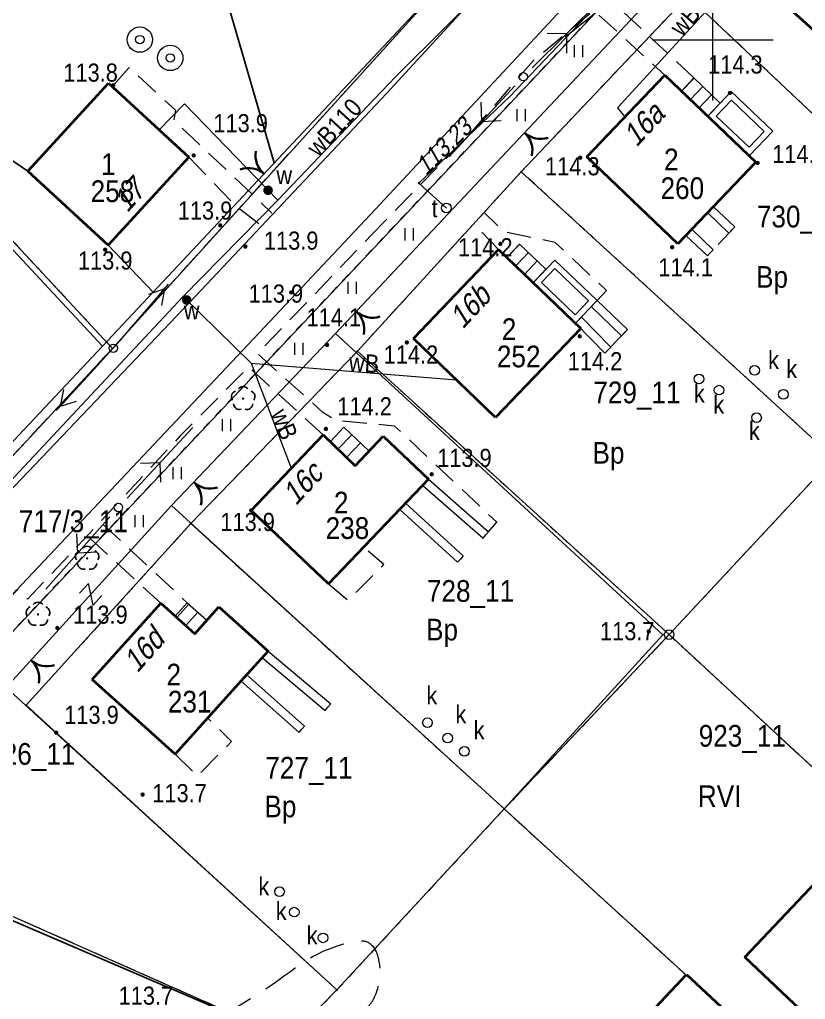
# Model space of a CAD drawing. Extents: x 6512885 to 6513481, y 5959590 to 5960000.
# Drawn here: x 6513042.6 to 6513107.7, y 5959720.5 to 5959801.7 of the extents above; entities that cross this region are included whole.
import ezdxf
from ezdxf.enums import TextEntityAlignment as Align

# ---------------------------------------------------------------- set-up
doc = ezdxf.new("R2010")
doc.units = 0
doc.header["$MEASUREMENT"] = 0
for name, pattern in [('2.0_1.0', [3, 2, -1]), ('217-1000', [2.8, 2.1, -0.7]), ('218-1000', [1.4, 0.7, -0.7]), ('219-1000', [0]), ('3.0_1.5', [4.5, 3, -1.5])]:
    doc.linetypes.add(name, pattern=pattern)
doc.layers.get('0').update_dxf_attribs({"color": 2, "linetype": 'CONTINUOUS', "lineweight": 5})
for name, color, linetype in [('202-Punkt graniczny stabilizowany trwale', 7, 'CONTINUOUS'), ('203-Punkt załamania granicy działki nie stabilizowany', 7, 'CONTINUOUS'), ('210-Oznaczenie użytku', 7, 'CONTINUOUS'), ('211-Nr działki', 7, 'CONTINUOUS'), ('217-Granica konturu klasyfikcyjnego', 7, 'CONTINUOUS'), ('218-Granica użytku', 7, 'CONTINUOUS'), ('219-Linia granicy', 7, 'CONTINUOUS'), ('238-Punkt adresowy budynku', 7, 'CONTINUOUS'), ('312-Budynek (powierzchnia)', 7, 'CONTINUOUS'), ('312-Numer ewidencyjny budynku', 7, 'CONTINUOUS'), ('312-Numer ewidencyjny budynku-Atr124', 7, 'CONTINUOUS'), ('352-schody (powierzchnia)', 7, 'CONTINUOUS'), ('354-Taras weranda', 7, 'CONTINUOUS'), ('450-Ściana oporowa symb. krawędź', 7, 'CONTINUOUS'), ('510-Podpora jednosłupowa symb.-SEPOW', 7, 'CONTINUOUS'), ('516-Kierunek linii eN-SEPOW', 7, 'CONTINUOUS'), ('626-Punkt rzędnej przewodu-STPOD', 7, 'CONTINUOUS'), ('626-Punkt rzędnej przewodu-STPOD-Atr2', 7, 'CONTINUOUS'), ('812-Warstwica pomocnicza linia', 7, 'CONTINUOUS'), ('905-Brama w ogrodzeniu', 7, 'CONTINUOUS'), ('940-Trawnik symb. poj.', 7, 'CONTINUOUS'), ('991-Przehaczenie', 7, 'CONTINUOUS'), ('chodnik (powierzchnia)', 7, 'CONTINUOUS'), ('drzewo liściaste (punkt)', 7, 'CONTINUOUS'), ('krawężnik (linia)', 7, 'CONTINUOUS'), ('ogrodzenie trwałe (linia)', 7, 'CONTINUOUS'), ('przewód elektroenergetyczny niskiego napięcia (linia) - symbol', 7, 'CONTINUOUS'), ('przewód telekomunikacyjny (linia)', 7, 'CONTINUOUS'), ('przewód wodociągowy (linia)', 7, 'CONTINUOUS'), ('przewód wodociągowy (linia)-Atr1', 7, 'CONTINUOUS'), ('przewód wodociągowy (linia)-Atr17', 7, 'CONTINUOUS'), ('punkt wysokościowy naturalny', 7, 'CONTINUOUS'), ('punkt wysokościowy naturalny-Atr2', 7, 'CONTINUOUS'), ('studnia (punkt)', 7, 'CONTINUOUS'), ('Wstawianie ramki sekcyjnej z opisem', 7, 'CONTINUOUS'), ('właz okrągły - siec kanalizacyjna (punkt)', 7, 'CONTINUOUS'), ('właz okrągły - siec kanalizacyjna (punkt)-Atr17', 7, 'CONTINUOUS'), ('właz okrągły - siec telekomunikacyjna (punkt)', 7, 'CONTINUOUS'), ('właz okrągły - siec telekomunikacyjna (punkt)-Atr17', 7, 'CONTINUOUS'), ('zasuwa - siec wodociągowa (punkt)', 7, 'CONTINUOUS'), ('zasuwa - siec wodociągowa (punkt)-Atr17', 7, 'CONTINUOUS')]:
    doc.layers.add(name, color=color, linetype=linetype)
doc.styles.get("Standard").update_dxf_attribs({"font": 'txt', "width": 0.75})
doc.linetypes.add('450-1000k', pattern='A,3.5,0,[7,ksztalty.shx,S=1,R=0,X=0,Y=0],3.5', length=7)
doc.linetypes.add('902-1000', pattern='A,5,0,[1,ksztalty.shx,S=1,R=0,X=0,Y=0],5', length=10)

# ---------------------------------------------------------------- blocks, each defined once
blk = doc.blocks.new('905')
at = {"color": 0, "linetype": 'Continuous', "lineweight": 30}
for centre, start, end in [((-2, 0), 0, 60), ((2, 0), 120, 180)]:
    blk.add_arc(centre, 2, start, end, dxfattribs=at)
blk = doc.blocks.new('OP021')
at = {"linetype": 'Continuous', "lineweight": 13}
h = blk.add_hatch(color=0, dxfattribs=at)
edge = h.paths.add_edge_path()
edge.add_arc((0, 0), 0.1, 0, 360)
at = {"color": 0, "linetype": 'Continuous', "lineweight": -3}
for centre, start, end in [((0, 0.5), 38.316, 141.684), ((-0.476, 0.154), 110.388, 213.756), ((0.476, 0.154), 326.244, 69.612), ((-0.294, -0.404), 182.272, 285.64), ((0.294, -0.404), 254.36, 357.728), ((0.294, -0.404), 254.36, 357.728)]:
    blk.add_arc(centre, 0.5, start, end, dxfattribs=at)
blk = doc.blocks.new('PW01')
at = {"linetype": 'Continuous', "lineweight": 13}
h = blk.add_hatch(color=0, dxfattribs=at)
edge = h.paths.add_edge_path()
edge.add_arc((0, 0), 0.18, 0, 360)
blk = doc.blocks.new('991')
at = {"color": 0, "linetype": 'Continuous', "lineweight": 0}
for p, q in [((-0.55, 0.75), (0.55, 0.75)), ((0.55, 0.75), (-0.55, -0.75)), ((-0.55, -0.75), (0.55, -0.75))]:
    blk.add_line(p, q, dxfattribs=at)
blk = doc.blocks.new('510')
at = {"color": 0, "linetype": 'Continuous', "lineweight": 0}
blk.add_circle((0, 0), 0.35, dxfattribs=at)
blk = doc.blocks.new('516')
at = {"color": 0, "linetype": 'Continuous', "lineweight": 0}
for p, q in [((5.05, 0), (3.919, 1.131)), ((1.05, 0), (9.05, 0)), ((5.05, 0), (3.919, -1.131))]:
    blk.add_line(p, q, dxfattribs=at)
blk = doc.blocks.new('940P')
at = {"color": 0, "linetype": 'Continuous', "lineweight": 0}
for p, q in [((-0.35, -0.5), (-0.35, 0.5)), ((0.35, -0.5), (0.35, 0.5))]:
    blk.add_line(p, q, dxfattribs=at)
blk = doc.blocks.new('US13')
at = {"color": 0, "linetype": 'Continuous', "lineweight": 13}
for radius in [1.05, 0.35]:
    blk.add_circle((0, 0), radius, dxfattribs=at)
blk = doc.blocks.new('US25')
at = {"linetype": 'Continuous', "lineweight": 13}
h = blk.add_hatch(color=0, dxfattribs=at)
edge = h.paths.add_edge_path()
edge.add_arc((0, 0), 0.4, 0, 360)
blk = doc.blocks.new('US22')
at = {"color": 0, "linetype": 'Continuous', "lineweight": 0}
blk.add_circle((0, 0), 0.4, dxfattribs=at)
blk = doc.blocks.new('621')
at = {"linetype": 'Continuous', "lineweight": 0}
h = blk.add_hatch(color=0, dxfattribs=at)
edge = h.paths.add_edge_path()
edge.add_arc((0, 0), 0.1, 0, 360)
blk = doc.blocks.new('PE04')
at = {"color": 0, "linetype": 'Continuous', "lineweight": 13}
for p, q in [((0.9, 0), (0, 0)), ((0.9, 0), (2.3, 0)), ((2.3, 0), (3.7, 0)), ((3.7, 0), (5.1, 0)), ((5.1, 0), (6.5, 0)), ((6.5, 0), (5.288, 0.7)), ((6.5, 0), (5.288, -0.7)), ((6.5, 0), (7, 0))]:
    blk.add_line(p, q, dxfattribs=at)
blk = doc.blocks.new('203')
at = {"linetype": 'Continuous', "lineweight": 0}
h = blk.add_hatch(color=0, dxfattribs=at)
edge = h.paths.add_edge_path()
edge.add_arc((0, 0), 0.09, 0, 360)
blk = doc.blocks.new('202')
at = {"color": 0, "linetype": 'Continuous', "lineweight": 0}
blk.add_circle((0, 0), 0.4, dxfattribs=at)

msp = doc.modelspace()

# ---------------------------------------------------------------- linework, layer by layer
at = {"layer": '217-Granica konturu klasyfikcyjnego', "color": 3, "linetype": '217-1000', "lineweight": 13, "flags": 128}
for points in [[(6513050.27, 5959774.45), (6513081.51, 5959808.93)], [(6513050.27, 5959774.45), (6513023.62, 5959803.14)], [(6513033.93, 5959756.86), (6513050.27, 5959774.45)], [(6513096.39, 5959750.73), (6513082.73, 5959736.29)], [(6513125.64, 5959723.67), (6513096.39, 5959750.73)], [(6513082.73, 5959736.29), (6513112.34, 5959709.25)], [(6513064.88, 5959717.24), (6513026.29, 5959734.35)]]:
    msp.add_lwpolyline(points, dxfattribs=at)
at = {"layer": '218-Granica użytku', "color": 3, "linetype": '218-1000', "lineweight": 13, "flags": 128}
for points in [[(6513108.22, 5959821.32), (6513026.29, 5959734.35)], [(6513050.27, 5959774.45), (6513081.51, 5959808.93)], [(6513097.94, 5959803.65), (6513084.14, 5959789.09)], [(6513097.94, 5959803.65), (6513123.19, 5959779.84)], [(6513050.27, 5959774.45), (6513023.62, 5959803.14)], [(6513084.14, 5959789.09), (6513070.56, 5959774.21)], [(6513110.03, 5959765.38), (6513084.14, 5959789.09)], [(6513033.93, 5959756.86), (6513050.27, 5959774.45)], [(6513070.56, 5959774.21), (6513056.76, 5959759.93)], [(6513096.39, 5959750.73), (6513070.56, 5959774.21)], [(6513096.39, 5959750.73), (6513110.03, 5959765.38)], [(6513056.76, 5959759.93), (6513043.12, 5959744.88)], [(6513082.73, 5959736.29), (6513056.76, 5959759.93)], [(6513082.73, 5959736.29), (6513096.39, 5959750.73)], [(6513096.39, 5959750.73), (6513125.64, 5959723.67)], [(6513043.12, 5959744.88), (6513068.87, 5959721.29)], [(6513068.87, 5959721.29), (6513082.73, 5959736.29)], [(6513112.34, 5959709.25), (6513082.73, 5959736.29)], [(6513064.88, 5959717.24), (6513026.29, 5959734.35)], [(6513064.88, 5959717.24), (6513068.87, 5959721.29)]]:
    msp.add_lwpolyline(points, dxfattribs=at)
at = {"layer": '219-Linia granicy', "color": 7, "linetype": '219-1000', "lineweight": 13, "flags": 128}
for points in [[(6513108.22, 5959821.32), (6513026.29, 5959734.35)], [(6513050.27, 5959774.45), (6513016.61, 5959810.68)], [(6513050.27, 5959774.45), (6513081.51, 5959808.93)], [(6513097.94, 5959803.65), (6513084.14, 5959789.09)], [(6513123.19, 5959779.84), (6513097.94, 5959803.65)], [(6513084.14, 5959789.09), (6513070.56, 5959774.21)], [(6513084.14, 5959789.09), (6513110.03, 5959765.38)], [(6513050.27, 5959774.45), (6513015.77, 5959737.31)], [(6513070.56, 5959774.21), (6513056.76, 5959759.93)], [(6513070.56, 5959774.21), (6513096.39, 5959750.73)], [(6513096.39, 5959750.73), (6513110.03, 5959765.38)], [(6513056.76, 5959759.93), (6513043.12, 5959744.88)], [(6513056.76, 5959759.93), (6513082.73, 5959736.29)], [(6513082.73, 5959736.29), (6513096.39, 5959750.73)], [(6513096.39, 5959750.73), (6513125.64, 5959723.67)], [(6513043.12, 5959744.88), (6513068.87, 5959721.29)], [(6513068.87, 5959721.29), (6513082.73, 5959736.29)], [(6513082.73, 5959736.29), (6513112.34, 5959709.25)], [(6513026.29, 5959734.35), (6513064.88, 5959717.24)], [(6513068.87, 5959721.29), (6513064.88, 5959717.24)]]:
    msp.add_lwpolyline(points, dxfattribs=at)
at = {"layer": '312-Budynek (powierzchnia)', "color": 7, "linetype": 'Continuous', "lineweight": 35, "flags": 128}
for points in [[(6513112.21, 5959797.33), (6513104.42, 5959804.37)], [(6513089.57, 5959790.32), (6513096.03, 5959797.08)], [(6513096.03, 5959797.08), (6513103.58, 5959789.88)], [(6513043.25, 5959789.13), (6513049.94, 5959796.41)], [(6513049.94, 5959796.41), (6513056.61, 5959790.3)], [(6513056.61, 5959790.3), (6513049.91, 5959783)], [(6513097.11, 5959783.12), (6513089.57, 5959790.32)], [(6513103.58, 5959789.88), (6513097.11, 5959783.12)], [(6513049.91, 5959783), (6513043.25, 5959789.13)], [(6513075.2, 5959775.26), (6513082.25, 5959782.63)], [(6513082.25, 5959782.63), (6513089.07, 5959776.1)], [(6513089.07, 5959776.1), (6513082.01, 5959768.73)], [(6513082.01, 5959768.73), (6513075.2, 5959775.26)], [(6513061.77, 5959761.03), (6513067.72, 5959767.28)], [(6513067.72, 5959767.28), (6513070.39, 5959764.73)], [(6513070.39, 5959764.73), (6513072.71, 5959767.17)], [(6513072.71, 5959767.17), (6513076.44, 5959763.62)], [(6513076.44, 5959763.62), (6513074.12, 5959761.19)], [(6513074.12, 5959761.19), (6513068.18, 5959754.93)], [(6513068.18, 5959754.93), (6513061.77, 5959761.03)], [(6513048.59, 5959747.01), (6513054.29, 5959753.33)], [(6513054.29, 5959753.33), (6513057.09, 5959750.81)], [(6513057.09, 5959750.81), (6513059.09, 5959753.03)], [(6513059.09, 5959753.03), (6513063.16, 5959749.36)], [(6513063.16, 5959749.36), (6513061.16, 5959747.14)], [(6513055.47, 5959740.82), (6513048.59, 5959747.01)], [(6513061.16, 5959747.14), (6513055.47, 5959740.82)], [(6513102.67, 5959724.02), (6513110.02, 5959731.78)], [(6513110.85, 5959716.28), (6513102.67, 5959724.02)], [(6513090.15, 5959714.39), (6513097.82, 5959722.56)], [(6513097.82, 5959722.56), (6513106.38, 5959714.6)]]:
    msp.add_lwpolyline(points, dxfattribs=at)
at = {"layer": '352-schody (powierzchnia)', "color": 7, "linetype": 'Continuous', "lineweight": 18}
for p, q in [((6513098.45, 5959796.86), (6513097.41, 5959795.77)), ((6513098.47, 5959796.84), (6513097.42, 5959795.76)), ((6513100.63, 5959794.77), (6513098.45, 5959796.86)), ((6513099.19, 5959796.15), (6513098.15, 5959795.07)), ((6513097.41, 5959795.77), (6513099.59, 5959793.68)), ((6513099.91, 5959795.46), (6513098.87, 5959794.37)), ((6513099.59, 5959793.68), (6513100.63, 5959794.77)), ((6513100.11, 5959794.22), (6513099.59, 5959793.68)), ((6513083.99, 5959783.09), (6513082.94, 5959781.98)), ((6513084.01, 5959783.08), (6513082.95, 5959781.97)), ((6513086.17, 5959781), (6513083.99, 5959783.09)), ((6513084.73, 5959782.38), (6513083.68, 5959781.28)), ((6513082.94, 5959781.98), (6513085.12, 5959779.89)), ((6513085.45, 5959781.69), (6513084.4, 5959780.58)), ((6513085.12, 5959779.89), (6513086.17, 5959781)), ((6513085.64, 5959780.44), (6513085.12, 5959779.89)), ((6513068.31, 5959766.71), (6513069.45, 5959767.91)), ((6513069.45, 5959767.91), (6513071.53, 5959765.93)), ((6513070.09, 5959767.3), (6513068.94, 5959766.11)), ((6513070.39, 5959764.73), (6513068.31, 5959766.71)), ((6513070.81, 5959766.62), (6513069.67, 5959765.42)), ((6513071.53, 5959765.93), (6513070.39, 5959764.73)), ((6513055.47, 5959752.26), (6513056.47, 5959753.37)), ((6513056.61, 5959753.25), (6513055.59, 5959752.15)), ((6513056.47, 5959753.37), (6513058.09, 5959751.92)), ((6513057.09, 5959750.81), (6513055.47, 5959752.26)), ((6513057.35, 5959752.59), (6513056.34, 5959751.48)), ((6513058.09, 5959751.92), (6513057.09, 5959750.81)), ((6513057.67, 5959751.45), (6513057.09, 5959750.81))]:
    msp.add_line(p, q, dxfattribs=at)
at = {"layer": '354-Taras weranda', "color": 0, "lineweight": 13}
for p, q in [((6513099.59, 5959793.68), (6513101.54, 5959795.72)), ((6513101.54, 5959795.72), (6513104.98, 5959792.45)), ((6513100.298, 5959793.697), (6513101.557, 5959795.014)), ((6513101.557, 5959795.014), (6513104.273, 5959792.432)), ((6513103.03, 5959790.4), (6513099.59, 5959793.68)), ((6513103.012, 5959791.108), (6513100.298, 5959793.697)), ((6513104.273, 5959792.432), (6513103.012, 5959791.108)), ((6513104.98, 5959792.45), (6513103.03, 5959790.4)), ((6513085.12, 5959779.89), (6513086.91, 5959781.77)), ((6513086.91, 5959781.77), (6513090.43, 5959778.41)), ((6513085.826, 5959779.906), (6513086.927, 5959781.062)), ((6513086.927, 5959781.062), (6513089.722, 5959778.394)), ((6513088.63, 5959776.53), (6513085.12, 5959779.89)), ((6513088.615, 5959777.237), (6513085.826, 5959779.906)), ((6513089.722, 5959778.394), (6513088.615, 5959777.237)), ((6513090.43, 5959778.41), (6513088.63, 5959776.53))]:
    msp.add_line(p, q, dxfattribs=at)
at = {"layer": '450-Ściana oporowa symb. krawędź', "color": 0, "lineweight": 13}
for p, q in [((6513099.585, 5959785.685), (6513099.827, 5959785.938)), ((6513099.585, 5959785.685), (6513101.335, 5959784.005)), ((6513097.776, 5959783.814), (6513098.018, 5959784.067)), ((6513097.776, 5959783.814), (6513099.556, 5959782.114)), ((6513101.335, 5959784.005), (6513101.577, 5959784.258)), ((6513099.556, 5959782.114), (6513099.798, 5959782.367)), ((6513089.944, 5959777.906), (6513090.187, 5959778.158)), ((6513089.944, 5959777.906), (6513092.444, 5959775.496)), ((6513089.143, 5959777.027), (6513088.892, 5959776.783)), ((6513091.553, 5959774.537), (6513089.143, 5959777.027)), ((6513092.444, 5959775.496), (6513092.687, 5959775.748)), ((6513091.553, 5959774.537), (6513091.302, 5959774.293)), ((6513075.979, 5959763.093), (6513076.21, 5959763.356)), ((6513075.979, 5959763.093), (6513080.969, 5959758.733)), ((6513074.068, 5959761.103), (6513074.304, 5959761.361)), ((6513074.068, 5959761.103), (6513078.858, 5959756.733)), ((6513080.969, 5959758.733), (6513081.2, 5959758.996)), ((6513078.858, 5959756.733), (6513079.094, 5959756.991)), ((6513062.709, 5959748.824), (6513062.935, 5959749.092)), ((6513062.709, 5959748.824), (6513067.899, 5959744.454)), ((6513060.945, 5959746.887), (6513061.177, 5959747.148)), ((6513060.945, 5959746.887), (6513065.725, 5959742.637)), ((6513067.899, 5959744.454), (6513068.125, 5959744.722)), ((6513065.725, 5959742.637), (6513065.957, 5959742.898))]:
    msp.add_line(p, q, dxfattribs=at)
at = {"layer": '450-Ściana oporowa symb. krawędź', "color": 0, "linetype": '450-1000k', "lineweight": 13}
for p, q in [((6513100.07, 5959786.19), (6513099.827, 5959785.938)), ((6513100.07, 5959786.19), (6513101.82, 5959784.51)), ((6513098.26, 5959784.32), (6513098.018, 5959784.067)), ((6513098.26, 5959784.32), (6513100.04, 5959782.62)), ((6513101.82, 5959784.51), (6513101.577, 5959784.258)), ((6513100.04, 5959782.62), (6513099.798, 5959782.367)), ((6513090.43, 5959778.41), (6513090.187, 5959778.158)), ((6513090.43, 5959778.41), (6513092.93, 5959776)), ((6513088.64, 5959776.54), (6513088.892, 5959776.783)), ((6513091.05, 5959774.05), (6513088.64, 5959776.54)), ((6513092.93, 5959776), (6513092.687, 5959775.748)), ((6513091.05, 5959774.05), (6513091.302, 5959774.293)), ((6513076.44, 5959763.62), (6513076.21, 5959763.356)), ((6513076.44, 5959763.62), (6513081.43, 5959759.26)), ((6513074.54, 5959761.62), (6513074.304, 5959761.361)), ((6513074.54, 5959761.62), (6513079.33, 5959757.25)), ((6513081.43, 5959759.26), (6513081.2, 5959758.996)), ((6513079.33, 5959757.25), (6513079.094, 5959756.991)), ((6513063.16, 5959749.36), (6513062.935, 5959749.092)), ((6513063.16, 5959749.36), (6513068.35, 5959744.99)), ((6513061.41, 5959747.41), (6513061.177, 5959747.148)), ((6513061.41, 5959747.41), (6513066.19, 5959743.16)), ((6513068.35, 5959744.99), (6513068.125, 5959744.722)), ((6513066.19, 5959743.16), (6513065.957, 5959742.898))]:
    msp.add_line(p, q, dxfattribs=at)
at = {"layer": '812-Warstwica pomocnicza linia', "color": 32, "linetype": '3.0_1.5', "lineweight": 13, "flags": 128}
msp.add_lwpolyline([(6513099.58, 5959705.85), (6513099.494, 5959705.777), (6513099.408, 5959705.705), (6513099.322, 5959705.632), (6513099.236, 5959705.56), (6513099.15, 5959705.487), (6513099.064, 5959705.414), (6513098.979, 5959705.34), (6513098.895, 5959705.265), (6513098.812, 5959705.188), (6513098.73, 5959705.11), (6513098.65, 5959705.03), (6513098.455, 5959704.805), (6513098.28, 5959704.565), (6513098.12, 5959704.313), (6513097.972, 5959704.052), (6513097.832, 5959703.785), (6513097.696, 5959703.515), (6513097.559, 5959703.245), (6513097.418, 5959702.979), (6513097.269, 5959702.718), (6513097.17, 5959702.56), (6513097.109, 5959702.466), (6513096.899, 5959702.144), (6513096.688, 5959701.823), (6513096.477, 5959701.503), (6513096.265, 5959701.183), (6513096.052, 5959700.864), (6513095.838, 5959700.545), (6513095.622, 5959700.227), (6513095.405, 5959699.91), (6513095.186, 5959699.593), (6513095.03, 5959699.37), (6513094.965, 5959699.278), (6513094.819, 5959699.082), (6513094.669, 5959698.891), (6513094.514, 5959698.705), (6513094.354, 5959698.522), (6513094.189, 5959698.343), (6513094.021, 5959698.166), (6513093.848, 5959697.993), (6513093.67, 5959697.821), (6513093.489, 5959697.651), (6513093.39, 5959697.56), (6513093.304, 5959697.483), (6513093.116, 5959697.322), (6513092.924, 5959697.168), (6513092.728, 5959697.021), (6513092.527, 5959696.883), (6513092.321, 5959696.754), (6513092.11, 5959696.634), (6513091.894, 5959696.524), (6513091.672, 5959696.423), (6513091.445, 5959696.334), (6513091.32, 5959696.29), (6513091.211, 5959696.254), (6513090.92, 5959696.164), (6513090.627, 5959696.08), (6513090.334, 5959696.004), (6513090.041, 5959695.933), (6513089.746, 5959695.868), (6513089.451, 5959695.807), (6513089.155, 5959695.751), (6513088.857, 5959695.699), (6513088.558, 5959695.65), (6513088.37, 5959695.62), (6513088.258, 5959695.603), (6513088.063, 5959695.574), (6513087.868, 5959695.546), (6513087.673, 5959695.52), (6513087.478, 5959695.496), (6513087.283, 5959695.473), (6513087.088, 5959695.453), (6513086.893, 5959695.434), (6513086.698, 5959695.418), (6513086.503, 5959695.405), (6513086.42, 5959695.4), (6513086.308, 5959695.394), (6513086.11, 5959695.388), (6513085.912, 5959695.387), (6513085.714, 5959695.39), (6513085.516, 5959695.399), (6513085.317, 5959695.414), (6513085.119, 5959695.434), (6513084.921, 5959695.46), (6513084.723, 5959695.492), (6513084.525, 5959695.531), (6513084.44, 5959695.55), (6513084.328, 5959695.576), (6513084.061, 5959695.642), (6513083.797, 5959695.714), (6513083.536, 5959695.791), (6513083.278, 5959695.874), (6513083.022, 5959695.963), (6513082.769, 5959696.057), (6513082.518, 5959696.158), (6513082.27, 5959696.266), (6513082.023, 5959696.38), (6513081.88, 5959696.45), (6513081.779, 5959696.5), (6513081.469, 5959696.655), (6513081.161, 5959696.809), (6513080.854, 5959696.964), (6513080.548, 5959697.12), (6513080.242, 5959697.278), (6513079.938, 5959697.437), (6513079.635, 5959697.598), (6513079.333, 5959697.761), (6513079.032, 5959697.927), (6513078.83, 5959698.04), (6513078.732, 5959698.096), (6513078.514, 5959698.219), (6513078.296, 5959698.343), (6513078.078, 5959698.467), (6513077.86, 5959698.591), (6513077.642, 5959698.716), (6513077.424, 5959698.84), (6513077.206, 5959698.964), (6513076.988, 5959699.088), (6513076.77, 5959699.212), (6513076.65, 5959699.28), (6513076.552, 5959699.335), (6513076.316, 5959699.466), (6513076.079, 5959699.595), (6513075.841, 5959699.724), (6513075.604, 5959699.851), (6513075.366, 5959699.98), (6513075.129, 5959700.109), (6513074.893, 5959700.24), (6513074.658, 5959700.373), (6513074.425, 5959700.509), (6513074.29, 5959700.59), (6513074.194, 5959700.65), (6513073.979, 5959700.794), (6513073.77, 5959700.947), (6513073.566, 5959701.106), (6513073.366, 5959701.271), (6513073.168, 5959701.439), (6513072.971, 5959701.609), (6513072.774, 5959701.779), (6513072.576, 5959701.946), (6513072.375, 5959702.11), (6513072.26, 5959702.2), (6513072.171, 5959702.268), (6513071.958, 5959702.428), (6513071.745, 5959702.585), (6513071.53, 5959702.741), (6513071.314, 5959702.897), (6513071.098, 5959703.052), (6513070.883, 5959703.207), (6513070.668, 5959703.365), (6513070.454, 5959703.524), (6513070.242, 5959703.685), (6513070.12, 5959703.78), (6513070.033, 5959703.852), (6513069.924, 5959703.949), (6513069.821, 5959704.052), (6513069.723, 5959704.159), (6513069.629, 5959704.27), (6513069.538, 5959704.384), (6513069.45, 5959704.502), (6513069.365, 5959704.623), (6513069.281, 5959704.746), (6513069.199, 5959704.871), (6513069.18, 5959704.9), (6513069.118, 5959704.997), (6513068.993, 5959705.2), (6513068.875, 5959705.405), (6513068.764, 5959705.611), (6513068.659, 5959705.82), (6513068.562, 5959706.031), (6513068.471, 5959706.244), (6513068.388, 5959706.461), (6513068.311, 5959706.681), (6513068.243, 5959706.903), (6513068.21, 5959707.02), (6513068.185, 5959707.13), (6513068.173, 5959707.21), (6513068.163, 5959707.291), (6513068.156, 5959707.372), (6513068.149, 5959707.453), (6513068.142, 5959707.534), (6513068.134, 5959707.614), (6513068.124, 5959707.694), (6513068.11, 5959707.773), (6513068.1, 5959707.82), (6513068.093, 5959707.851), (6513068.018, 5959708.116), (6513067.928, 5959708.377), (6513067.827, 5959708.637), (6513067.721, 5959708.895), (6513067.613, 5959709.153), (6513067.508, 5959709.412), (6513067.411, 5959709.673), (6513067.325, 5959709.938), (6513067.255, 5959710.207), (6513067.21, 5959710.45), (6513067.205, 5959710.482), (6513067.169, 5959710.769), (6513067.139, 5959711.056), (6513067.116, 5959711.343), (6513067.099, 5959711.63), (6513067.087, 5959711.917), (6513067.078, 5959712.204), (6513067.073, 5959712.491), (6513067.071, 5959712.778), (6513067.07, 5959713.065), (6513067.07, 5959713.32), (6513067.07, 5959713.352), (6513067.071, 5959713.485), (6513067.073, 5959713.618), (6513067.077, 5959713.751), (6513067.082, 5959713.884), (6513067.089, 5959714.017), (6513067.097, 5959714.15), (6513067.106, 5959714.283), (6513067.117, 5959714.416), (6513067.129, 5959714.549), (6513067.14, 5959714.65), (6513067.144, 5959714.682), (6513067.168, 5959714.883), (6513067.197, 5959715.086), (6513067.234, 5959715.288), (6513067.279, 5959715.487), (6513067.336, 5959715.684), (6513067.405, 5959715.875), (6513067.488, 5959716.059), (6513067.588, 5959716.234), (6513067.706, 5959716.4), (6513067.82, 5959716.53), (6513067.843, 5959716.554), (6513067.943, 5959716.651), (6513068.045, 5959716.743), (6513068.149, 5959716.832), (6513068.253, 5959716.918), (6513068.358, 5959717.002), (6513068.463, 5959717.085), (6513068.567, 5959717.169), (6513068.671, 5959717.254), (6513068.773, 5959717.341), (6513068.85, 5959717.41), (6513068.874, 5959717.432), (6513069.022, 5959717.568), (6513069.17, 5959717.704), (6513069.319, 5959717.841), (6513069.467, 5959717.978), (6513069.615, 5959718.114), (6513069.763, 5959718.251), (6513069.911, 5959718.389), (6513070.058, 5959718.526), (6513070.206, 5959718.664), (6513070.33, 5959718.78), (6513070.353, 5959718.802), (6513070.483, 5959718.925), (6513070.611, 5959719.049), (6513070.739, 5959719.173), (6513070.865, 5959719.299), (6513070.99, 5959719.426), (6513071.114, 5959719.555), (6513071.237, 5959719.685), (6513071.359, 5959719.816), (6513071.481, 5959719.949), (6513071.58, 5959720.06), (6513071.601, 5959720.084), (6513071.676, 5959720.176), (6513071.744, 5959720.271), (6513071.808, 5959720.368), (6513071.866, 5959720.469), (6513071.921, 5959720.572), (6513071.972, 5959720.678), (6513072.02, 5959720.786), (6513072.066, 5959720.896), (6513072.109, 5959721.008), (6513072.14, 5959721.09), (6513072.151, 5959721.121), (6513072.2, 5959721.266), (6513072.244, 5959721.411), (6513072.283, 5959721.556), (6513072.317, 5959721.702), (6513072.347, 5959721.848), (6513072.373, 5959721.994), (6513072.395, 5959722.141), (6513072.414, 5959722.287), (6513072.429, 5959722.434), (6513072.44, 5959722.55), (6513072.443, 5959722.582), (6513072.45, 5959722.713), (6513072.453, 5959722.844), (6513072.451, 5959722.976), (6513072.445, 5959723.109), (6513072.435, 5959723.241), (6513072.42, 5959723.373), (6513072.401, 5959723.506), (6513072.379, 5959723.638), (6513072.352, 5959723.77), (6513072.33, 5959723.87), (6513072.322, 5959723.902), (6513072.29, 5959724.031), (6513072.253, 5959724.157), (6513072.211, 5959724.28), (6513072.163, 5959724.4), (6513072.108, 5959724.517), (6513072.043, 5959724.631), (6513071.969, 5959724.743), (6513071.883, 5959724.852), (6513071.784, 5959724.96), (6513071.7, 5959725.04), (6513071.672, 5959725.065), (6513071.601, 5959725.121), (6513071.53, 5959725.17), (6513071.458, 5959725.212), (6513071.384, 5959725.247), (6513071.31, 5959725.276), (6513071.235, 5959725.299), (6513071.16, 5959725.315), (6513071.083, 5959725.325), (6513071.006, 5959725.33), (6513070.96, 5959725.33), (6513070.929, 5959725.329), (6513070.749, 5959725.322), (6513070.569, 5959725.309), (6513070.387, 5959725.291), (6513070.206, 5959725.266), (6513070.025, 5959725.236), (6513069.844, 5959725.2), (6513069.663, 5959725.159), (6513069.484, 5959725.111), (6513069.306, 5959725.058), (6513069.16, 5959725.01), (6513069.129, 5959724.999), (6513068.897, 5959724.92), (6513068.667, 5959724.84), (6513068.438, 5959724.759), (6513068.211, 5959724.676), (6513067.986, 5959724.589), (6513067.764, 5959724.498), (6513067.544, 5959724.401), (6513067.327, 5959724.297), (6513067.113, 5959724.185), (6513066.93, 5959724.08), (6513066.902, 5959724.063), (6513066.397, 5959723.749), (6513065.901, 5959723.424), (6513065.412, 5959723.09), (6513064.929, 5959722.749), (6513064.449, 5959722.406), (6513063.969, 5959722.062), (6513063.488, 5959721.722), (6513063.003, 5959721.386), (6513062.512, 5959721.059), (6513062.04, 5959720.76), (6513062.013, 5959720.743), (6513061.571, 5959720.471), (6513061.13, 5959720.199), (6513060.688, 5959719.928), (6513060.244, 5959719.66), (6513059.798, 5959719.396), (6513059.348, 5959719.138), (6513058.895, 5959718.887), (6513058.436, 5959718.643), (6513057.972, 5959718.41), (6513057.53, 5959718.2), (6513057.501, 5959718.187), (6513057.268, 5959718.083), (6513057.034, 5959717.982), (6513056.799, 5959717.886), (6513056.562, 5959717.793), (6513056.325, 5959717.704), (6513056.086, 5959717.619), (6513055.846, 5959717.537), (6513055.605, 5959717.458), (6513055.363, 5959717.383), (6513055.15, 5959717.32), (6513055.119, 5959717.311), (6513054.947, 5959717.261), (6513054.775, 5959717.211), (6513054.603, 5959717.161), (6513054.431, 5959717.111), (6513054.259, 5959717.061), (6513054.087, 5959717.011), (6513053.915, 5959716.961), (6513053.743, 5959716.911), (6513053.571, 5959716.861), (6513053.43, 5959716.82)], dxfattribs=at)
at = {"layer": 'chodnik (powierzchnia)', "color": 7, "linetype": '2.0_1.0', "lineweight": 18, "flags": 128}
for points in [[(6513098.45, 5959796.86), (6513090.61, 5959804.17), (6513099.04, 5959813.08), (6513103.14, 5959817.45), (6513109.29, 5959811.67)], [(6513071.6, 5959783.72), (6513080.04, 5959792.38), (6513085.14, 5959798.31), (6513090.15, 5959802.46), (6513096.03, 5959797.08)], [(6513050.33, 5959796.24), (6513051.64, 5959797.72), (6513055.48, 5959794.18), (6513055.34, 5959793.38), (6513063.47, 5959785.66)], [(6513062.4, 5959784.76), (6513060.4, 5959786.33), (6513056.61, 5959790.3)], [(6513090.43, 5959778.41), (6513091.19, 5959779.25), (6513086.95, 5959783.23), (6513082.68, 5959784.1), (6513081.06, 5959785.71)], [(6513082.25, 5959782.63), (6513080.21, 5959784.79)], [(6513081.43, 5959759.26), (6513082.12, 5959760.04), (6513073.65, 5959768.01), (6513068.75, 5959768.47), (6513067.71, 5959769.15), (6513062.29, 5959774.01), (6513071.75, 5959783.88)], [(6513101.82, 5959784.51), (6513100.04, 5959782.62)], [(6513092.93, 5959776), (6513091.05, 5959774.05)], [(6513067.72, 5959767.28), (6513061.55, 5959772.92), (6513055.88, 5959767.19), (6513047.98, 5959758.71), (6513043.23, 5959753.68), (6513042.33, 5959754.43)], [(6513049.46, 5959759.88), (6513056.47, 5959753.37)], [(6513054.29, 5959753.33), (6513048.17, 5959758.92)], [(6513068.18, 5959754.93), (6513069.78, 5959753.58), (6513072.76, 5959756.53), (6513071.07, 5959757.97)], [(6513055.47, 5959740.82), (6513057.3, 5959739.01), (6513060.13, 5959741.88), (6513058.17, 5959743.82)]]:
    msp.add_lwpolyline(points, dxfattribs=at)
at = {"layer": 'krawężnik (linia)', "color": 7, "linetype": 'Continuous', "lineweight": 25, "flags": 128}
for points in [[(6513102.55, 5959827.72), (6513101.19, 5959826.19), (6513099.39, 5959824.32), (6513094.7, 5959819.33), (6513090.48, 5959814.63), (6513072.98, 5959795.56), (6513056.7, 5959778.3), (6513039.92, 5959760.7), (6513030.86, 5959751.12), (6513025.27, 5959744.33), (6513018.6, 5959737.07), (6513003.97, 5959721.14), (6512990.04, 5959706.24), (6512970.56, 5959685.31), (6512957.19, 5959671.13), (6512943.87, 5959656.9), (6512931.22, 5959643.71), (6512926.78, 5959639.16), (6512909.56, 5959621.28), (6512897.8, 5959609.21), (6512892.345, 5959604.09)], [(6513107.03, 5959823.27), (6513092.02, 5959807.45), (6513072.08, 5959786), (6513061.52, 5959774.76), (6513042.33, 5959754.43), (6513037.98, 5959749.46), (6513021.16, 5959731.1), (6512992.3, 5959700.08), (6512966.67, 5959672.89), (6512955.23, 5959660.47), (6512935.52, 5959639.67), (6512926.52, 5959630.3), (6512907.84, 5959610.46), (6512901.325, 5959604.09)]]:
    msp.add_lwpolyline(points, dxfattribs=at)
at = {"layer": 'ogrodzenie trwałe (linia)', "color": 7, "linetype": '902-1000', "lineweight": 25, "flags": 128}
for points in [[(6513049.44, 5959774.64), (6513083.1, 5959810.55), (6513049.52, 5959844.77), (6513016.6, 5959810.67)], [(6513063.67, 5959789.82), (6513059.44, 5959804.38), (6513074.24, 5959819.59)], [(6513110.05, 5959819.6), (6513068.76, 5959775.68)], [(6513021.75, 5959754.18), (6513026.11, 5959749.91), (6513033.79, 5959758.01), (6513049.44, 5959774.64), (6513029.86, 5959795.66), (6513016.61, 5959810.68), (6512980.7, 5959775.13)], [(6513039.39, 5959791.76), (6513043.25, 5959789.13)], [(6513049.91, 5959783), (6513053.64, 5959779.12)], [(6513082.73, 5959736.29), (6513095.87, 5959750.71), (6513068.76, 5959775.68), (6513055.16, 5959761.42)]]:
    msp.add_lwpolyline(points, dxfattribs=at)
for points in [[(6513068.87, 5959721.29), (6513041.47, 5959746.36), (6513055.16, 5959761.42), (6513082.73, 5959736.29)], [(6513064.98, 5959717.15), (6513071.77, 5959714.05), (6513061.82, 5959690.94), (6513053.09, 5959670.72), (6512987.12, 5959691.86), (6513026.25, 5959733.8)]]:
    msp.add_lwpolyline(points, close=True, dxfattribs=at)
at = {"layer": 'przewód telekomunikacyjny (linia)', "color": 30, "linetype": 'Continuous', "lineweight": 18, "flags": 128}
msp.add_lwpolyline([(6513189.78, 5959908.1), (6513177.73, 5959894.81), (6513172.73, 5959889.51), (6513162.22, 5959878.48), (6513142.1, 5959856.55), (6513137.8, 5959851.94), (6513129.9, 5959843.46), (6513123.73, 5959837.36), (6513123.65, 5959835.92), (6513120.93, 5959833.07), (6513119.68, 5959833.23), (6513097.69, 5959810.47), (6513094.05, 5959806.72), (6513083.2, 5959795.33), (6513075.66, 5959788.15), (6513077.94, 5959786.08)], dxfattribs=at)
at = {"layer": 'przewód wodociągowy (linia)', "color": 5, "linetype": 'Continuous', "lineweight": 18, "flags": 128}
for points in [[(6513117.75, 5959841.75), (6513097.71, 5959821.33), (6513090.54, 5959813.68), (6513073.73, 5959796.94), (6513063.96, 5959786.73), (6513056.13, 5959778.75), (6513028.11, 5959748.83), (6513019.51, 5959739.84), (6512994.81, 5959713.09), (6512980.88, 5959697.84), (6512968.06, 5959683.72), (6512951.62, 5959665.18), (6512929.22, 5959641.74), (6512903.17, 5959615.07), (6512900.88, 5959612.72), (6512891.834, 5959604.09)], [(6513107.61, 5959811.32), (6513092.11, 5959794.39), (6513092.72, 5959793.62)], [(6513063.96, 5959786.73), (6513056.24, 5959794.71), (6513054.13, 5959792.57)], [(6513056.13, 5959778.75), (6513061.76, 5959773.23), (6513065.08, 5959764.52)], [(6513061.76, 5959773.23), (6513078.78, 5959771.83)]]:
    msp.add_lwpolyline(points, dxfattribs=at)
at = {"layer": 'Wstawianie ramki sekcyjnej z opisem', "color": 7, "linetype": 'Continuous', "lineweight": 13, "flags": 128}
for points in [[(6513100, 5959795), (6513100, 5959805)], [(6513095, 5959800), (6513105, 5959800)]]:
    msp.add_lwpolyline(points, dxfattribs=at)

# ---------------------------------------------------------------- block references
at = {"layer": '202-Punkt graniczny stabilizowany trwale', "color": 7, "linetype": 'Continuous', "lineweight": 13}
msp.add_blockref('202', (6513096.39, 5959750.73), dxfattribs=at)
at = {"layer": '203-Punkt załamania granicy działki nie stabilizowany', "color": 7, "linetype": 'Continuous', "lineweight": 13}
for p in [(6513084.14, 5959789.09), (6513050.27, 5959774.45), (6513070.56, 5959774.21), (6513056.76, 5959759.93), (6513043.12, 5959744.88), (6513082.73, 5959736.29), (6513068.87, 5959721.29)]:
    msp.add_blockref('203', p, dxfattribs=at)
at = {"layer": '510-Podpora jednosłupowa symb.-SEPOW', "color": 7, "linetype": 'Continuous', "lineweight": 13}
for p in [(6513084.31, 5959796.96), (6513050.34, 5959774.46), (6513050.76, 5959761.27)]:
    msp.add_blockref('510', p, dxfattribs=at)
at = {"layer": '516-Kierunek linii eN-SEPOW', "color": 7, "linetype": 'Continuous', "lineweight": 13}
for p, rotation in [((6513094.86, 5959805.86), 218.372), ((6513084.31, 5959796.96), 44.855), ((6513084.31, 5959796.96), 227.157), ((6513050.76, 5959761.27), 47.113), ((6513050.76, 5959761.27), 228.317)]:
    msp.add_blockref('516', p, dxfattribs=dict(at, rotation=rotation))
at = {"layer": '626-Punkt rzędnej przewodu-STPOD', "color": 30, "linetype": 'Continuous', "lineweight": 13}
msp.add_blockref('621', (6513075.66, 5959788.15), dxfattribs=at)
at = {"layer": '905-Brama w ogrodzeniu', "color": 7, "linetype": 'Continuous', "lineweight": 25}
for p, rotation in [((6513084.41, 5959792.32), 227.562), ((6513062.83, 5959788.92), 49.949), ((6513070.48, 5959777.51), 227.562), ((6513057.01, 5959763.36), 227.161), ((6513043.52, 5959748.61), 228.525)]:
    msp.add_blockref('905', p, dxfattribs=dict(at, rotation=rotation))
at = {"layer": '940-Trawnik symb. poj.', "color": 7, "linetype": 'Continuous', "lineweight": 13}
for p in [(6513088.9, 5959799.08), (6513084.15, 5959793.77), (6513074.87, 5959783.9), (6513070.14, 5959779.47), (6513065.72, 5959774.41), (6513059.73, 5959768.09), (6513055.65, 5959764.12), (6513052.49, 5959760.14)]:
    msp.add_blockref('940P', p, dxfattribs=at)
at = {"layer": '991-Przehaczenie', "color": 7, "linetype": 'Continuous', "lineweight": 13, "rotation": 228.525}
msp.add_blockref('991', (6513048.47, 5959754.07), dxfattribs=at)
at = {"layer": 'drzewo liściaste (punkt)', "color": 94, "linetype": 'Continuous', "lineweight": 13}
for p in [(6513061.1, 5959770.29), (6513048.17, 5959757.05), (6513044.1, 5959752.41)]:
    msp.add_blockref('OP021', p, dxfattribs=at)
at = {"layer": 'przewód elektroenergetyczny niskiego napięcia (linia) - symbol', "color": 1, "linetype": 'Continuous', "lineweight": 18}
for rotation in [49.162, 227.538]:
    msp.add_blockref('PE04', (6513050.34, 5959774.46), dxfattribs=dict(at, rotation=rotation))
at = {"layer": 'punkt wysokościowy naturalny', "color": 7, "linetype": 'Continuous', "lineweight": 13}
for p in [(6513050.33, 5959796.24), (6513101.43, 5959795.61), (6513057, 5959790.44), (6513089.02, 5959790.25), (6513103.72, 5959789.81), (6513059.2, 5959784.64), (6513061.28, 5959782.88), (6513082.41, 5959783.11), (6513096.64, 5959782.83), (6513049.67, 5959782.63), (6513065.08, 5959779.09), (6513068.05, 5959774.73), (6513074.66, 5959774.94), (6513088.98, 5959775.45), (6513067.95, 5959767.78), (6513076.72, 5959764.02), (6513061.77, 5959761.03), (6513045.7, 5959751.28), (6513094.7, 5959751), (6513045.6, 5959742.61), (6513052.77, 5959737.48)]:
    msp.add_blockref('PW01', p, dxfattribs=at)
at = {"layer": 'studnia (punkt)', "color": 7, "linetype": 'Continuous', "lineweight": 18}
for p in [(6513052.54, 5959800.03), (6513055.06, 5959798.51)]:
    msp.add_blockref('US13', p, dxfattribs=at)
at = {"layer": 'właz okrągły - siec kanalizacyjna (punkt)', "color": 7, "linetype": 'Continuous', "lineweight": 13}
for p in [(6513103.47, 5959772.63), (6513098.86, 5959771.92), (6513100.53, 5959770.99), (6513105.85, 5959770.64), (6513103.63, 5959768.71), (6513076.37, 5959743.43), (6513078.04, 5959742.16), (6513079.43, 5959741.07), (6513064.11, 5959729.44), (6513065.33, 5959727.74), (6513067.72, 5959725.61)]:
    msp.add_blockref('US22', p, dxfattribs=at)
at = {"layer": 'właz okrągły - siec telekomunikacyjna (punkt)', "color": 7, "linetype": 'Continuous', "lineweight": 13}
msp.add_blockref('US22', (6513077.94, 5959786.08), dxfattribs=at)
at = {"layer": 'zasuwa - siec wodociągowa (punkt)', "color": 7, "linetype": 'Continuous', "lineweight": 13}
for p, rotation in [((6513063.16, 5959787.55), 314.854), ((6513056.42, 5959778.46), 136.387)]:
    msp.add_blockref('US25', p, dxfattribs=dict(at, rotation=rotation))

# ---------------------------------------------------------------- texts
at = {"layer": '210-Oznaczenie użytku', "color": 3, "linetype": 'Continuous', "lineweight": 18, "width": 0.9}
for s, p in [('Bp', (6513103.59, 5959779.47)), ('Bp', (6513090.04, 5959764.9)), ('Bp', (6513076.25, 5959750.25)), ('RVI', (6513098.77, 5959736.45)), ('Bp', (6513062.86, 5959735.6))]:
    msp.add_text(s, height=1.8, dxfattribs=at).set_placement(p)
at = {"layer": '211-Nr działki', "color": 7, "linetype": 'Continuous', "lineweight": 18, "width": 0.9}
for s, p in [('730_11', (6513103.66, 5959784.47)), ('729_11', (6513090.11, 5959769.9)), ('923_11', (6513098.84, 5959741.45))]:
    msp.add_text(s, height=1.8, dxfattribs=at).set_placement(p)
for s, p in [('717/3_11', (6513042.51, 5959761.02)), ('728_11', (6513076.32, 5959755.25)), ('726_11', (6513039.97, 5959741.75)), ('727_11', (6513062.93, 5959740.6))]:
    msp.add_text(s, height=1.8, dxfattribs=at).set_placement(p, align=Align.TOP_LEFT)
at = {"layer": '238-Punkt adresowy budynku', "color": 7, "linetype": 'Continuous', "lineweight": 18, "oblique": 15, "width": 0.9}
for s, rotation, p in [('16a', 47.137, (6513093.59, 5959793.61)), ('16b', 47.057, (6513079.2, 5959778.53)), ('16c', 47.223, (6513065.32, 5959763.85)), ('16d', 48.77, (6513052.16, 5959750.03))]:
    msp.add_text(s, height=1.8, rotation=rotation, dxfattribs=at).set_placement(p, align=Align.TOP_CENTER)
msp.add_text('17', height=1.8, rotation=48.232, dxfattribs=at).set_placement((6513052.29, 5959786.52), align=Align.CENTER)
at = {"layer": '312-Numer ewidencyjny budynku', "color": 7, "linetype": 'Continuous', "lineweight": 18, "width": 0.9}
for s, p in [('258', (6513048.46, 5959788.37)), ('260', (6513095.68, 5959788.62)), ('252', (6513082.12, 5959774.68)), ('238', (6513067.93, 5959760.46)), ('231', (6513054.86, 5959746.08))]:
    msp.add_text(s, height=1.8, dxfattribs=at).set_placement(p, align=Align.TOP_LEFT)
at = {"layer": '312-Numer ewidencyjny budynku-Atr124', "color": 7, "width": 0.9}
for s, p in [('1', (6513049.93, 5959789.71)), ('2', (6513096.57, 5959790.1)), ('2', (6513083.13, 5959776.04)), ('2', (6513069.22, 5959761.67)), ('2', (6513055.35, 5959747.42))]:
    msp.add_text(s, height=1.8, dxfattribs=at).set_placement(p, align=Align.MIDDLE_CENTER)
at = {"layer": '626-Punkt rzędnej przewodu-STPOD-Atr2', "color": 30, "oblique": 15, "width": 0.9}
msp.add_text('113.23', height=1.5, rotation=44.377, dxfattribs=at).set_placement((6513076.24, 5959788.71))
at = {"layer": 'przewód wodociągowy (linia)-Atr1', "color": 5, "width": 0.9}
for s, rotation, p in [('wB110', 47.291, (6513067.32, 5959790.23)), ('wB', -3.928, (6513069.82, 5959772.57)), ('wB', -68.358, (6513063.35, 5959769.05))]:
    msp.add_text(s, height=1.5, rotation=rotation, dxfattribs=at).set_placement(p)
at = {"layer": 'przewód wodociągowy (linia)-Atr17', "color": 5, "width": 0.9}
msp.add_text('wB32', height=1.5, rotation=48.338, dxfattribs=at).set_placement((6513097.43, 5959800.2))
at = {"layer": 'punkt wysokościowy naturalny-Atr2', "color": 7, "width": 0.9}
for s, p in [('114.3', (6513099.62, 5959797.22)), ('113.8', (6513046.2, 5959796.55)), ('113.9', (6513058.63, 5959792.36)), ('114.0', (6513104.93, 5959789.8)), ('114.3', (6513086.11, 5959788.79)), ('113.9', (6513055.68, 5959785.12)), ('113.9', (6513062.82, 5959782.63)), ('114.2', (6513078.9, 5959782.08)), ('113.9', (6513047.41, 5959780.98)), ('114.1', (6513095.5, 5959780.42)), ('113.9', (6513061.55, 5959778.24)), ('114.1', (6513066.35, 5959776.27)), ('114.2', (6513072.74, 5959773.19)), ('114.2', (6513087.99, 5959772.64)), ('114.2', (6513068.9, 5959768.9)), ('113.9', (6513077.17, 5959764.63)), ('113.9', (6513059.21, 5959759.32)), ('113.9', (6513047.01, 5959751.64)), ('113.7', (6513090.66, 5959750.27)), ('113.9', (6513046.27, 5959743.34)), ('113.7', (6513053.57, 5959736.85)), ('113.7', (6513050.78, 5959720.07))]:
    msp.add_text(s, height=1.5, dxfattribs=at).set_placement(p)
at = {"layer": 'właz okrągły - siec kanalizacyjna (punkt)-Atr17', "color": 7, "width": 0.9}
for p in [(6513104.59, 5959772.74), (6513106.09, 5959771.99), (6513098.44, 5959769.96), (6513100.05, 5959769.04), (6513102.99, 5959766.87), (6513076.28, 5959744.95), (6513078.68, 5959743.39), (6513080.19, 5959742.07), (6513062.36, 5959729.13), (6513063.8, 5959727.08), (6513066.36, 5959725.07)]:
    msp.add_text('k', height=1.5, dxfattribs=at).set_placement(p)
at = {"layer": 'właz okrągły - siec telekomunikacyjna (punkt)-Atr17', "color": 7, "width": 0.9}
msp.add_text('t', height=1.5, dxfattribs=at).set_placement((6513076.71, 5959785.31))
at = {"layer": 'zasuwa - siec wodociągowa (punkt)-Atr17', "color": 7, "width": 0.9}
for p in [(6513063.85, 5959788.06), (6513056.18, 5959776.85)]:
    msp.add_text('w', height=1.5, dxfattribs=at).set_placement(p)

doc.saveas('drawing.dxf')
